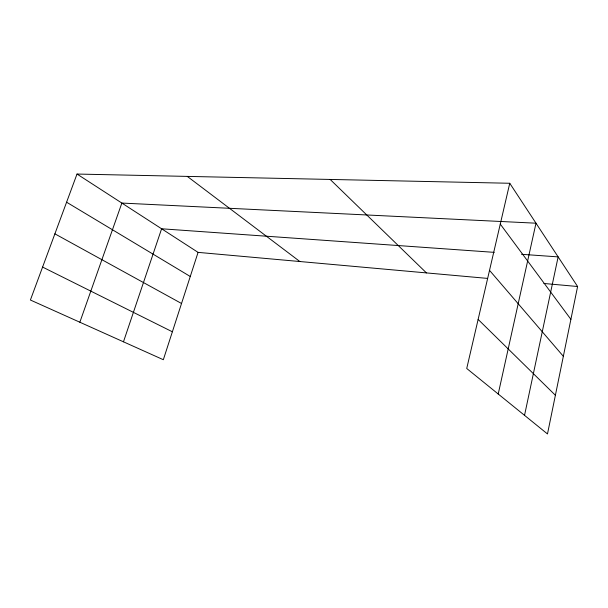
<?xml version="1.0" encoding="UTF-8"?>
<svg xmlns="http://www.w3.org/2000/svg" width="608" height="608" viewBox="0 0 608 608"><rect width="100%" height="100%" fill="white"/><g stroke="black" fill="none" stroke-linecap="round" stroke-linejoin="round"><path stroke-width="0.91" d="M509.755 183.266L577.6 286.505L547.489 433.952L466.731 368.486L509.755 183.266L77.011 174.048L30.4 300.018L163.332 359.716L198.071 252.373L77.011 174.048M524.537 415.34L558.136 256.888L521.497 254.288M498.218 394.007L535.998 223.197L121.866 203.064L79.853 322.225M123.47 341.81L161.606 228.783L494.258 252.358M198.071 252.373L487.616 278.411M543.871 283.472L577.6 286.505M42.59 267.079L172.376 331.786M54.887 233.837L181.526 303.491M66.591 202.206L190.266 276.488M187.287 176.396L299.866 261.531M330.167 179.444L426.444 272.908M478.131 319.42L555.393 395.261M489.524 270.355L563.35 356.296M500.27 224.101L570.897 319.329"/></g></svg>
